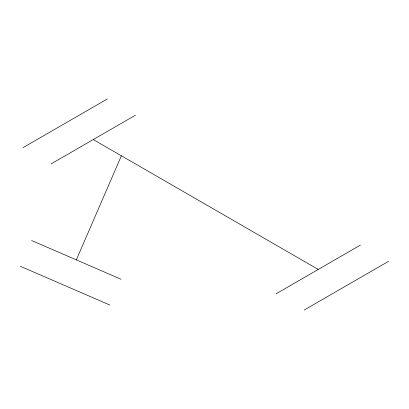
<?xml version="1.0" encoding="UTF-8"?>
<svg xmlns="http://www.w3.org/2000/svg" width="409" height="409" viewBox="0 0 409 409"><rect width="100%" height="100%" fill="white"/><g stroke="black" fill="none" stroke-linecap="round" stroke-linejoin="round"><path stroke-width="0.61" d="M76.325 259.873L121.391 155.793M22.965 147.675L107.332 98.963M51.089 163.912L135.451 115.2M276.065 293.8L360.431 245.093M304.184 310.037L388.55 261.325M31.626 240.523L121.018 279.229M20.45 266.325L109.847 305.037M93.272 139.556L318.248 269.444"/></g></svg>
